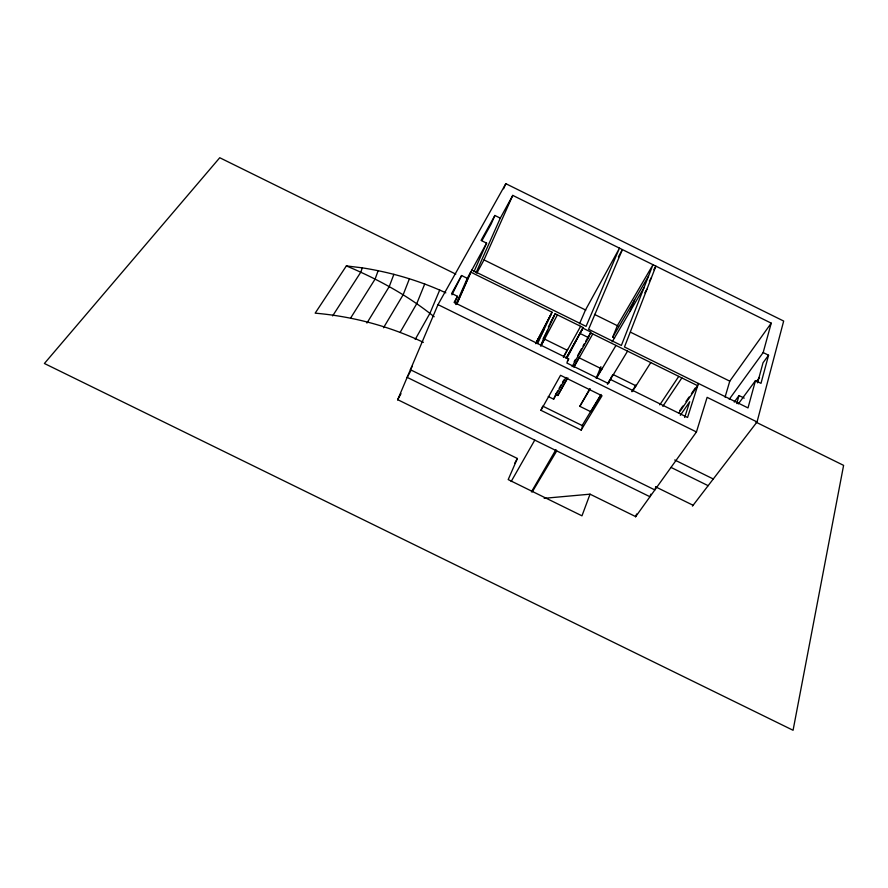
<?xml version="1.0" encoding="UTF-8"?>
<svg xmlns="http://www.w3.org/2000/svg" width="888" height="888" viewBox="0 0 888 888"><rect width="100%" height="100%" fill="white"/><g stroke="black" fill="none" stroke-linecap="round" stroke-linejoin="round"><path stroke-width="1.33" d="M692.451 506.127L757.042 421.955L783.671 321.056L505.827 183.683L437.995 304.617L397.58 399.955M476.101 272.649L500.299 218.148L512.764 195.393L771.228 323.154L763.169 352.558L768.564 355.222L760.994 383.35L755.477 380.63L738.305 403.918M757.575 382.85L763.025 362.77L768.564 355.222M755.477 380.63L748.007 407.914L624.475 346.986L655.899 266.145L653.79 269.73M736.751 403.552L739.016 395.549L744.222 398.113M725.063 397.125L729.77 381.152L771.228 323.154M635.508 516.883L696.447 431.957L707.125 397.336L757.042 421.955M698.412 383.45L687.567 417.471L610.167 379.331L607.348 383.982M684.659 417.482L689.721 401.72L680.319 415.318M655.699 487.301L654.845 489.932L410.4 369.719L412.421 366.078M650.826 494.117L649.961 496.747L407.159 377.356L410.922 370.562M636.574 513.997L635.697 516.616L590.032 494.172L544.155 498.312M445.82 292.829C419.358 280.575 391.097 272.339 362.304 267.854L360.783 272.205L332.634 315.906M378.155 270.662L375.091 279.098L350.571 318.148M590.032 494.172L581.973 515.828L508.191 479.587L517.393 458.486L397.702 399.667L401.01 393.673M393.884 274.292L389.255 286.558L366.933 323.054M409.424 278.754L403.152 294.772L383.494 327.783M610.167 379.331L608.524 383.561L566.866 363.037L568.664 358.874L454.101 302.42L457.442 296.303L451.659 293.451L461.594 275.535L467.299 278.344L455.81 304.517M581.152 430.092L582.828 425.863L542.757 406.138L540.947 410.312L581.152 430.092L602.031 395.759L560.539 375.313L540.947 410.312M630.047 311.422L634.665 299.744M596.27 378.155L600.887 366.666M614.596 338.039L612.742 337.118L617.338 325.685L652.991 264.713L621.367 345.454L588.589 329.281L622.399 249.584L618.381 256.854M424.719 283.994L416.727 303.696L400.288 332.068M600.654 395.504L590.809 411.732L579.82 406.327L589.688 388.988M531.435 491.852L555.966 449.572M439.715 290.01L429.914 313.331L415.207 339.427M572.094 366.6L588.489 337.629L590.831 332.068L582.905 328.149L566.045 358.452M557.731 390.82L555.677 394.439L557.831 395.493L566.766 379.209M548.262 396.536L553.646 399.189L556.021 393.65M567.032 357.931L583.161 327.561L555.144 313.742L549.983 323.554M461.594 275.535L451.948 294.805M579.476 323.831L585.492 309.968L619.491 248.152L586.069 326.373L471.85 270.041M503.607 188.756L505.827 183.683M454.667 302.664L457.442 296.303M500.299 218.148L494.894 215.473L491.175 223.954L481.962 240.581M456.476 304.506L470.718 272.105L552.036 312.21L537.573 343.556M457.054 303.685L470.751 272.527M473.937 271.772L486.602 243.134L481.074 240.404L494.894 215.473M476.823 273.149L484.016 259.895L512.764 195.393M540.77 345.132L555.144 313.742M536.052 343.578L538.25 338.839M535.975 342.912L552.036 312.21M535.741 343.634L550.96 314.552M536.763 343.345L544.388 328.782M548.329 327.006L549.605 324.575M550.882 322.155L554.079 316.084M543.079 338.816L547.552 330.336M541.147 345.332L544.311 339.349M540.803 346.276L557.409 314.863M467.299 278.344L486.602 243.134M563.68 356.432L567.61 349.328M563.392 357.409L580.619 326.307M566.3 357.864L583.161 327.561M567.31 361.294L568.664 358.874M514.696 463.281L517.393 458.486M559.096 388.4L561.138 384.781M562.504 382.362L563.869 379.953M574.114 361.838L575.48 359.418M577.522 355.799L581.618 348.551M582.983 346.142L584.348 343.723M585.714 341.303L590.498 332.856L697.691 385.725L679.02 412.82M553.646 399.189L565.945 377.467M574.114 366.256L579.464 356.832M557.831 395.493L567.854 377.844M573.87 367.255L592.762 333.977M511.155 481.529L534.765 440.104M612.742 337.118L648.518 276.146M612.187 341.78L643.944 287.812M649.361 281.13L651.448 277.589M644.81 292.807L646.908 289.266M596.603 377.333L602.142 368.009M579.82 406.327L590.198 388.844M596.414 378.366L615.972 345.421M532.256 491.897L556.732 450.904M610.655 378.233L612.764 374.758M581.94 425.885L600.998 394.461M607.692 383.916L627.572 351.137M631.768 391.652L636.13 384.77M632.4 391.575L650.771 362.582M362.304 267.854L346.364 265.912L315.162 313.164C352.591 316.383 389.466 326.196 423.387 342.346M659.784 404.861L678.754 376.39M662.814 406.349L681.862 377.922M679.753 410.567L682.861 406.049M685.969 401.531L689.077 397.014M691.419 393.617L695.304 387.978M729.237 399.3L763.169 352.558M734.243 402.075L739.016 395.549M756.299 381.762L759.518 377.411M346.364 265.912C377.633 279.021 407.736 295.415 434.177 316.761M655.51 486.791L693.106 505.272M484.016 259.895L585.791 310.112M594.483 314.396L618.059 326.04M630.469 332.156L729.77 381.152M580.53 333.699L588.489 337.629M455.777 274.126L219.747 157.731L44.4 363.492L793.073 730.269L843.6 465.368L755.821 422.078M544.599 339.105L567.332 350.305M579.209 357.831L601.953 369.042M613.319 374.647L636.041 385.836M437.995 304.617L696.447 431.957M674.702 459.984L713.286 478.976M671.051 467.421L708.136 485.681"/></g></svg>
